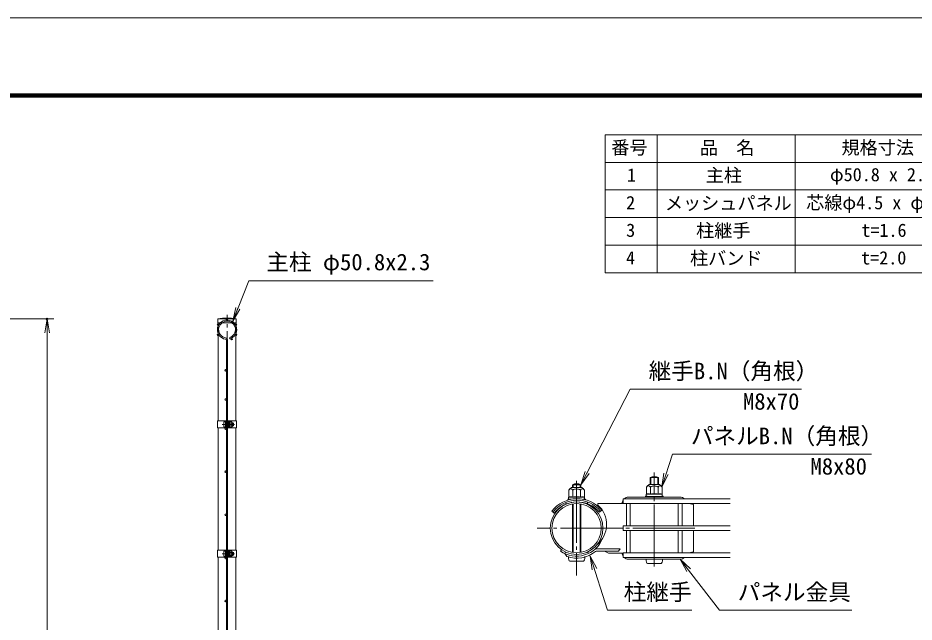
# Model space of a CAD drawing. Units: millimetres, scale not verified. Extents: x -4200 to 4200, y -2970 to 2970.
# Drawn here: x -529 to 2067, y 1218 to 2970 of the extents above; entities that cross this region are included whole.
import ezdxf
from ezdxf.enums import TextEntityAlignment as Align

# ---------------------------------------------------------------- set-up
doc = ezdxf.new("R2010")
doc.units = ezdxf.units.MM
doc.header["$LTSCALE"] = 10
doc.header["$PDMODE"] = 32
doc.header["$PDSIZE"] = 5
doc.linetypes.add('LONG_CHAIN', pattern=[21, 18, -1, 1, -1])
doc.layers.add('0-1_D-MTR-TXT', color=7, linetype='Continuous')
doc.layers.add('0-8_Defpoints', color=7, linetype='Continuous')
for name, color, linetype, lineweight in [('0-2_D-MTR-FRAM', 7, 'Continuous', 9), ('0-3_D-STR2', 7, 'Continuous', 9), ('0-4_D-STR1', 1, 'Continuous', 9), ('0-5_D-BMK', 2, 'LONG_CHAIN', 9), ('0-6_D-STR-DIM', 7, 'Continuous', 9), ('0-7_0', 7, 'Continuous', 9), ('0-9_D-STR3', 3, 'Continuous', 9), ('0-D_D-STR-TXT', 7, 'Continuous', 9), ('0-E_D-TTL', 7, 'Continuous', 9)]:
    doc.layers.add(name, color=color, linetype=linetype, lineweight=lineweight)
doc.styles.add('ＭＳ ゴシック', font='')
doc.styles.get('ＭＳ ゴシック').set_extended_font_data('MS Gothic')

# ---------------------------------------------------------------- blocks, each defined once
blk = doc.blocks.new('_Open')
at = {"layer": '0-7_0'}
blk.add_line((-10, 1.667), (0, 0), dxfattribs=at)
blk.add_lwpolyline([(-10, -1.667), (0, 0), (-10, 0)], dxfattribs=at)

msp = doc.modelspace()

# ---------------------------------------------------------------- linework, layer by layer
at = {"layer": '0-2_D-MTR-FRAM'}
for p, q in [((1172.71, 2631.28), (3822.71, 2631.28)), ((1172.71, 2631.28), (1172.71, 2231.28)), ((1322.71, 2631.28), (1322.71, 2231.28)), ((1722.71, 2631.28), (1722.71, 2231.28)), ((1172.71, 2551.28), (3822.71, 2551.28)), ((1172.71, 2471.28), (3822.71, 2471.28)), ((1172.71, 2391.28), (3822.71, 2391.28)), ((1172.71, 2311.28), (3822.71, 2311.28)), ((1172.71, 2231.28), (3822.71, 2231.28))]:
    msp.add_line(p, q, dxfattribs=at)
at = {"layer": '0-3_D-STR2'}
for p, q in [((75.05, 1109.21), (75.05, 2035.07)), ((78.65, 1109.21), (78.65, 2035.07)), ((83.82, 2042.82), (84.85, 2039.37)), ((1534.24, 1575.94), (1224.64, 1575.94)), ((1224.64, 1575.94), (1224.64, 1562.44)), ((1534.24, 1562.44), (1224.64, 1562.44)), ((1234.24, 1497.34), (1234.24, 1562.44)), ((1245.04, 1497.34), (1245.04, 1562.44)), ((1384.24, 1497.34), (1384.24, 1562.44)), ((1395.04, 1497.34), (1395.04, 1562.44)), ((1534.24, 1483.84), (1224.64, 1483.84)), ((1234.24, 1418.74), (1234.24, 1483.84)), ((1245.04, 1418.74), (1245.04, 1483.84)), ((1384.24, 1418.74), (1384.24, 1483.84)), ((1395.04, 1418.74), (1395.04, 1483.84)), ((1534.24, 1418.74), (1224.64, 1418.74)), ((1224.64, 1418.74), (1224.64, 1405.24)), ((1534.24, 1405.24), (1224.64, 1405.24))]:
    msp.add_line(p, q, dxfattribs=at)
msp.add_lwpolyline([(1534.24, 1497.34), (1224.64, 1497.34), (1224.64, 1483.84)], dxfattribs=at)
for centre in [(50.65, 2081.33), (76.85, 2096.46), (103.05, 2081.33), (50.65, 2051.08), (103.05, 2051.08), (90.17, 2039.05), (72.8, 1948.21), (72.8, 1863.71), (72.8, 1779.21), (72.8, 1654.21), (72.8, 1529.21), (72.8, 1404.21), (72.8, 1404.21), (72.8, 1279.21)]:
    msp.add_circle(centre, 2.25, dxfattribs=at)
for centre, radius, start, end in [((76.85, 2066.21), 28, 286.60421, 260.16066), ((76.85, 2066.21), 24.4, 286.60421, 260.16066), ((71.45, 2035.07), 3.6, 0, 80.16066), ((71.45, 2035.07), 7.2, 0, 80.16066)]:
    msp.add_arc(centre, radius, start, end, dxfattribs=at)
at = {"layer": '0-4_D-STR1'}
for p, q in [((103.45, 2097.21), (50.25, 2097.21)), ((50.25, 2097.21), (50.25, 2086.21)), ((103.45, 2086.21), (50.25, 2086.21)), ((51.45, 2086.21), (51.45, 1801.46)), ((102.25, 1801.46), (102.25, 2086.21)), ((103.45, 2086.21), (103.45, 2097.21)), ((51.45, 1781.46), (51.45, 1426.46)), ((102.25, 1426.46), (102.25, 1781.46)), ((51.45, 1406.46), (51.45, 836.46)), ((102.25, 836.46), (102.25, 1406.46))]:
    msp.add_line(p, q, dxfattribs=at)
for radius in [76.2, 71.4]:
    msp.add_circle((1089.64, 1490.59), radius, dxfattribs=at)
msp.add_arc((76.85, 1980.78), 119.43, 77.13052, 102.86948, dxfattribs=at)
at = {"layer": '0-5_D-BMK'}
for p, q in [((76.85, -217.79), (76.85, 2109.21)), ((62.43, 1791.46), (98.17, 1791.46)), ((1314.64, 1379.27), (1314.64, 1651.89)), ((1089.64, 1627.75), (1089.64, 1353.43)), ((1432.54, 1490.59), (975.34, 1490.59)), ((62.43, 1416.46), (98.17, 1416.46))]:
    msp.add_line(p, q, dxfattribs=at)
at = {"layer": '0-6_D-STR-DIM'}
for p, q in [((-864.65, 2097.21), (-424.65, 2097.21)), ((-444.65, -165.79), (-444.65, 2057.21))]:
    msp.add_line(p, q, dxfattribs=at)
at = {"layer": '0-8_Defpoints'}
msp.add_point((-444.65, 2097.21), dxfattribs=at)
at = {"layer": '0-9_D-STR3'}
for p, q in [((49.15, 1801.46), (75.05, 1801.46)), ((49.15, 1801.46), (49.15, 1781.46)), ((67.95, 1797.96), (67.95, 1784.96)), ((72.75, 1781.46), (72.75, 1801.46)), ((72.75, 1799.46), (72.75, 1783.46)), ((75.05, 1781.46), (75.05, 1801.46)), ((75.05, 1795.46), (78.65, 1795.46)), ((75.05, 1794.78), (78.65, 1794.78)), ((78.65, 1781.46), (78.65, 1801.46)), ((78.65, 1801.46), (104.55, 1801.46)), ((80.95, 1781.46), (80.95, 1801.46)), ((80.95, 1795.96), (81.34, 1799.12)), ((80.95, 1795.96), (80.95, 1786.96)), ((83.1, 1799.21), (81.44, 1799.21)), ((83.15, 1791.46), (83.15, 1799.18)), ((89.94, 1795.21), (83.15, 1795.21)), ((83.25, 1798.96), (83.2, 1799.13)), ((89.94, 1798.96), (83.25, 1798.96)), ((92.45, 1796.46), (92.45, 1786.46)), ((92.45, 1795.46), (95.75, 1795.46)), ((92.45, 1794.78), (96.07, 1794.78)), ((95.75, 1795.46), (95.75, 1787.46)), ((104.55, 1801.46), (104.55, 1781.46)), ((49.15, 1781.46), (75.05, 1781.46)), ((75.05, 1788.13), (78.65, 1788.13)), ((75.05, 1787.46), (78.65, 1787.46)), ((78.65, 1781.46), (104.55, 1781.46)), ((80.95, 1786.96), (81.34, 1783.79)), ((83.08, 1783.71), (81.44, 1783.71)), ((83.15, 1791.46), (83.15, 1783.73)), ((89.94, 1787.7), (83.15, 1787.7)), ((89.94, 1783.95), (83.25, 1783.95)), ((92.45, 1788.13), (96.07, 1788.13)), ((92.45, 1787.46), (95.75, 1787.46)), ((1302.64, 1617.19), (1302.64, 1637.59)), ((1302.64, 1637.59), (1326.64, 1637.59)), ((1304.67, 1617.19), (1304.67, 1637.59)), ((1324.61, 1617.19), (1324.61, 1637.59)), ((1326.64, 1617.19), (1326.64, 1637.59)), ((1077.64, 1608.49), (1077.64, 1616.59)), ((1077.64, 1616.59), (1101.64, 1616.59)), ((1079.67, 1608.49), (1079.67, 1616.59)), ((1099.61, 1608.49), (1099.61, 1616.59)), ((1101.64, 1608.49), (1101.64, 1616.59)), ((1299.64, 1617.19), (1329.64, 1617.19)), ((1067.12, 1600.98), (1067.12, 1580.89)), ((1074.64, 1608.49), (1104.64, 1608.49)), ((1078.38, 1600.98), (1078.38, 1580.59)), ((1100.9, 1600.98), (1100.9, 1580.59)), ((1112.15, 1600.98), (1112.15, 1580.89)), ((1291.41, 1589.16), (1291.41, 1584.15)), ((1314.66, 1589.29), (1291.48, 1589.29)), ((1292.14, 1589.58), (1291.63, 1589.45)), ((1301.16, 1582.69), (1291.67, 1583.85)), ((1292.12, 1609.67), (1292.12, 1589.58)), ((1303.38, 1609.67), (1303.38, 1589.29)), ((1314.66, 1589.29), (1337.83, 1589.29)), ((1325.9, 1609.67), (1325.9, 1589.29)), ((1328.16, 1582.69), (1337.65, 1583.85)), ((1337.15, 1609.67), (1337.15, 1589.58)), ((1337.91, 1589.09), (1337.91, 1584.15)), ((1058.24, 1565.23), (1058.39, 1560.11)), ((1064.14, 1574.89), (1068.07, 1574.89)), ((1064.14, 1573.39), (1064.14, 1574.89)), ((1064.14, 1573.39), (1068.07, 1573.39)), ((1066.39, 1580.46), (1066.39, 1575.46)), ((1089.64, 1580.59), (1066.46, 1580.59)), ((1067.12, 1580.89), (1066.61, 1580.75)), ((1073.25, 1574.35), (1066.65, 1575.16)), ((1068.84, 1574.79), (1071.4, 1573.96)), ((1077.64, 1420.2), (1077.64, 1560.97)), ((1079.67, 1419.89), (1079.67, 1561.29)), ((1089.64, 1580.59), (1112.81, 1580.59)), ((1099.61, 1419.89), (1099.61, 1561.29)), ((1101.64, 1420.2), (1101.64, 1560.97)), ((1108, 1574.59), (1112.62, 1575.16)), ((1110.44, 1574.79), (1109.15, 1574.38)), ((1111.21, 1574.89), (1115.14, 1574.89)), ((1112.89, 1580.39), (1112.89, 1575.46)), ((1121.23, 1566.4), (1121.39, 1561.22)), ((1224.64, 1562.59), (1151.3, 1562.59)), ((1151.3, 1557.79), (1151.3, 1562.59)), ((1239.64, 1580.59), (1389.64, 1580.59)), ((1289.48, 1583.63), (1293.8, 1583.63)), ((1289.48, 1582.13), (1289.48, 1583.63)), ((1289.48, 1582.13), (1293.8, 1582.13)), ((1293.8, 1582.13), (1299.1, 1580.59)), ((1299.1, 1580.59), (1330.18, 1580.59)), ((1301.16, 1582.69), (1328.16, 1582.69)), ((1302.49, 1582.09), (1302.49, 1582.69)), ((1302.49, 1582.69), (1326.79, 1582.69)), ((1326.79, 1582.09), (1326.79, 1582.69)), ((1330.18, 1582.09), (1336.16, 1583.63)), ((1336.16, 1582.13), (1330.18, 1580.59)), ((1336.16, 1583.63), (1340.48, 1583.63)), ((1428.64, 1559.59), (1414.39, 1562.44)), ((1428.64, 1499.59), (1428.64, 1559.59)), ((1017.67, 1540.16), (1025.05, 1534.49)), ((1155.57, 1536.85), (1162.64, 1542.89)), ((1428.64, 1421.59), (1428.64, 1481.59)), ((1045.93, 1428.17), (1043.18, 1424.24)), ((1215.64, 1430.29), (1147.71, 1430.29)), ((1215.64, 1430.29), (1210.6, 1424.29)), ((49.15, 1426.46), (75.05, 1426.46)), ((49.15, 1426.46), (49.15, 1406.46)), ((49.15, 1406.46), (75.05, 1406.46)), ((67.95, 1422.96), (67.95, 1409.96)), ((72.75, 1406.46), (72.75, 1426.46)), ((72.75, 1424.46), (72.75, 1408.46)), ((75.05, 1406.46), (75.05, 1426.46)), ((75.05, 1420.46), (78.65, 1420.46)), ((75.05, 1419.78), (78.65, 1419.78)), ((75.05, 1413.13), (78.65, 1413.13)), ((75.05, 1412.46), (78.65, 1412.46)), ((78.65, 1406.46), (78.65, 1426.46)), ((78.65, 1426.46), (104.55, 1426.46)), ((78.65, 1406.46), (104.55, 1406.46)), ((80.95, 1406.46), (80.95, 1426.46)), ((80.95, 1420.96), (81.34, 1424.12)), ((80.95, 1420.96), (80.95, 1411.96)), ((80.95, 1411.96), (81.34, 1408.79)), ((83.1, 1424.21), (81.44, 1424.21)), ((83.08, 1408.71), (81.44, 1408.71)), ((83.15, 1416.46), (83.15, 1424.18)), ((89.94, 1420.21), (83.15, 1420.21)), ((83.15, 1416.46), (83.15, 1408.73)), ((89.94, 1412.7), (83.15, 1412.7)), ((83.25, 1423.96), (83.2, 1424.13)), ((89.94, 1423.96), (83.25, 1423.96)), ((89.94, 1408.95), (83.25, 1408.95)), ((92.45, 1421.46), (92.45, 1411.46)), ((92.45, 1420.46), (95.75, 1420.46)), ((92.45, 1419.78), (96.07, 1419.78)), ((92.45, 1413.13), (96.07, 1413.13)), ((92.45, 1412.46), (95.75, 1412.46)), ((95.75, 1420.46), (95.75, 1412.46)), ((104.55, 1426.46), (104.55, 1406.46)), ((1057.44, 1421.53), (1055.41, 1417.18)), ((1061.69, 1408.2), (1055.41, 1417.18)), ((1121.84, 1421.53), (1123.87, 1417.18)), ((1210.6, 1424.29), (1147.71, 1424.29)), ((1182.38, 1418.59), (1170.15, 1424.29)), ((1224.64, 1418.59), (1182.38, 1418.59)), ((1414.39, 1418.74), (1428.64, 1421.59)), ((1070.14, 1395.19), (1109.14, 1395.19)), ((1389.64, 1400.59), (1239.64, 1400.59)), ((1295.14, 1388.59), (1334.14, 1388.59))]:
    msp.add_line(p, q, dxfattribs=at)
for points in [[(1113.59, 1573.39), (1115.14, 1573.39), (1115.14, 1574.89)], [(1293.8, 1583.63), (1299.1, 1582.09), (1330.18, 1582.09)], [(1336.16, 1582.13), (1340.48, 1582.13), (1340.48, 1583.63)]]:
    msp.add_lwpolyline(points, dxfattribs=at)
for centre, radius, start, end in [((81.44, 1799.11), 0.1, 90, 173), ((83.1, 1799.11), 0.1, 15, 90), ((78.27, 1797.08), 5.32, 339.37322, 22.7756), ((62.39, 1791.46), 21.19, 0, 10.20031), ((84.18, 1791.46), 6.87, 0, 33.09348), ((88.93, 1797.09), 2.13, 298.45309, 61.54691), ((85.67, 1792.2), 8, 32.13463, 57.68315), ((88.25, 1791.46), 8.5, 331.92751, 28.07249), ((81.44, 1783.81), 0.1, 187, 270), ((83.08, 1783.81), 0.1, 270, 337.2244), ((78.27, 1785.83), 5.32, 337.2244, 20.62678), ((62.39, 1791.46), 21.19, 349.79969, 0), ((84.18, 1791.46), 6.87, 326.90652, 0), ((88.93, 1785.83), 2.13, 298.45309, 61.54691), ((85.67, 1790.71), 8, 302.31685, 327.86537), ((1314.64, 1615.09), 25.5, 61.92751, 118.07249), ((1089.64, 1594.09), 25.5, 61.92751, 118.07249), ((1312.4, 1596.87), 24, 122.13463, 147.68315), ((1297.75, 1606.62), 6.4, 28.45309, 151.54691), ((1314.64, 1592.4), 20.62, 90, 123.09348), ((1314.64, 1592.4), 20.62, 56.90652, 90), ((1331.53, 1606.62), 6.4, 28.45309, 151.54691), ((1316.87, 1596.87), 24, 32.31685, 57.86537), ((1087.4, 1588.17), 24, 122.13463, 147.68315), ((1072.75, 1597.93), 6.4, 28.45309, 151.54691), ((1089.64, 1583.7), 20.62, 90, 123.09348), ((1089.64, 1583.7), 20.62, 56.90652, 90), ((1106.53, 1597.93), 6.4, 28.45309, 151.54691), ((1091.87, 1588.17), 24, 32.31685, 57.86537), ((1291.71, 1589.16), 0.3, 105, 180), ((1291.71, 1584.15), 0.3, 180, 263), ((1297.77, 1574.64), 15.97, 69.37322, 112.7756), ((1314.66, 1527.02), 63.57, 90, 100.20031), ((1314.66, 1527.02), 63.57, 79.79969, 90), ((1331.54, 1574.64), 15.97, 67.2244, 110.62678), ((1337.61, 1584.15), 0.3, 277, 0), ((1337.61, 1589.09), 0.3, 0, 67.2244), ((1091.27, 1482.81), 93.3, 40.09045, 142.03013), ((1091.27, 1482.81), 88.8, 40.06988, 142.03013), ((1091.27, 1482.81), 84, 40.0455, 142.03013), ((1066.69, 1580.46), 0.3, 105, 180), ((1066.69, 1575.46), 0.3, 180, 263), ((1072.75, 1565.95), 15.97, 69.37322, 112.7756), ((1068.07, 1571.89), 3, 75.11181, 90), ((1068.07, 1570.39), 3, 78.162, 90), ((1089.64, 1518.32), 63.57, 90, 100.20031), ((1089.64, 1518.32), 63.57, 79.79969, 90), ((1106.52, 1565.95), 15.97, 67.2244, 110.62678), ((1111.21, 1571.89), 3, 90, 104.88819), ((1112.59, 1575.46), 0.3, 277, 0), ((1112.59, 1580.39), 0.3, 0, 67.2244), ((1239.64, 1562.59), 18, 146.44269, 180), ((1239.64, 1562.59), 18, 90, 132.12642), ((1302.44, 1580.98), 1.71, 88.43845, 139.48837), ((1326.84, 1580.98), 1.71, 40.51348, 91.56339), ((1389.64, 1562.59), 18, 47.87358, 90), ((1100.31, 1501.16), 76.2, 309.08219, 48), ((1425.64, 1499.59), 3, 311.40962, 0), ((1425.64, 1481.59), 3, 0, 48.59038), ((1089.64, 1490.59), 81, 235, 338.49272), ((1147.71, 1419.49), 10.8, 90, 129.23939), ((81.44, 1424.11), 0.1, 90, 173), ((81.44, 1408.81), 0.1, 187, 270), ((83.08, 1408.81), 0.1, 270, 337.2244), ((83.1, 1424.11), 0.1, 15, 90), ((78.27, 1422.08), 5.32, 339.37322, 22.7756), ((78.27, 1410.83), 5.32, 337.2244, 20.62678), ((62.39, 1416.46), 21.19, 0, 10.20031), ((62.39, 1416.46), 21.19, 349.79969, 0), ((84.18, 1416.46), 6.87, 0, 33.09348), ((84.18, 1416.46), 6.87, 326.90652, 0), ((88.93, 1422.09), 2.13, 298.45309, 61.54691), ((85.67, 1417.2), 8, 32.13463, 57.68315), ((88.93, 1410.83), 2.13, 298.45309, 61.54691), ((85.67, 1415.71), 8, 302.31685, 327.86537), ((88.25, 1416.46), 8.5, 331.92751, 28.07249), ((1089.64, 1490.59), 87, 251.26406, 309.23939), ((1147.71, 1419.49), 4.8, 90, 129.23939), ((1239.64, 1418.59), 18, 180, 213.55731), ((1239.64, 1418.59), 18, 227.87358, 270), ((1389.64, 1418.59), 18, 270, 312.12642)]:
    msp.add_arc(centre, radius, start, end, dxfattribs=at)
for centre, major_axis, start_param, end_param in [((72.75, 1797.96), (4.8, 0), 1.5707963, 3.1415927), ((72.75, 1784.96), (4.8, 0), 3.1415927, 4.712389), ((72.75, 1422.96), (4.8, 0), 1.5707963, 3.1415927), ((72.75, 1409.96), (4.8, 0), 3.1415927, 4.712389), ((1070.14, 1409.59), (0, 14.4), 1.677679, 3.1415927), ((1109.14, 1409.59), (0, 14.4), 3.1415927, 4.6055063), ((1295.14, 1402.99), (0, 14.4), 1.7382444, 3.1415927), ((1334.14, 1402.99), (0, 14.4), 3.1415927, 4.5449409)]:
    msp.add_ellipse(centre, major_axis=major_axis, ratio=0.3125, start_param=start_param, end_param=end_param, dxfattribs=at)
at = {"layer": '0-D_D-STR-TXT'}
for points in [[(674.37, 2207.93), (139.69, 2207.93), (94.2, 2092.99)], [(1741.14, 1893.36), (1245.04, 1893.36), (1102.56, 1618.37)], [(1944.08, 1705.13), (1367.37, 1705.13), (1337.28, 1612.35)], [(1422.99, 1253.14), (1179.43, 1253.14), (1129.78, 1407.56)], [(1887.22, 1253.14), (1503.37, 1253.14), (1390.86, 1399.01)]]:
    msp.add_lwpolyline(points, dxfattribs=at)
at = {"layer": '0-E_D-TTL', "color": 2}
msp.add_lwpolyline([(-4199.68, 2970.23), (4200.32, 2970.23), (4200.32, -2969.77), (-4199.68, -2969.77)], close=True, dxfattribs=at)
at = {"layer": '0-E_D-TTL'}
for points in [[(-3929.68, 2750.23), (3930.32, 2750.23), (3930.32, -2749.77), (-3929.68, -2749.77)], [(-3927.18, 2747.73), (3927.82, 2747.73), (3927.82, -2747.27), (-3927.18, -2747.27)], [(-3924.68, 2745.23), (3925.32, 2745.23), (3925.32, -2744.77), (-3924.68, -2744.77)], [(-3922.18, 2742.73), (3922.82, 2742.73), (3922.82, -2742.27), (-3922.18, -2742.27)], [(-3919.68, 2740.23), (3920.32, 2740.23), (3920.32, -2739.77), (-3919.68, -2739.77)]]:
    msp.add_lwpolyline(points, close=True, dxfattribs=at)

# ---------------------------------------------------------------- block references
at = {"layer": '0-6_D-STR-DIM', "xscale": 4, "yscale": 4, "rotation": 90}
msp.add_blockref('_Open', (-444.65, 2097.21), dxfattribs=at)
at = {"layer": '0-D_D-STR-TXT', "xscale": 4, "yscale": 4}
for p, rotation in [((93.46, 2091.13), 248.409), ((1101.64, 1616.59), 242.61059), ((1336.66, 1610.45), 252.02793), ((1129.17, 1409.47), 107.82107), ((1389.64, 1400.59), 127.64359)]:
    msp.add_blockref('_Open', p, dxfattribs=dict(at, rotation=rotation))

# ---------------------------------------------------------------- texts
at = {"layer": '0-1_D-MTR-TXT', "style": 'ＭＳ ゴシック'}
for s, p in [('番号', (1189.91, 2563.54)), ('品\u3000名', (1447.05, 2562.98)), ('規格寸法', (1857.07, 2563.22)), ('1', (1235.57, 2483.78)), ('主柱', (1463.87, 2483.1)), ('φ50.8 x 2.3', (1823.59, 2485.14)), ('2', (1233.17, 2403.88)), ('メッシュパネル', (1345.39, 2402.4)), ('芯線φ4.5 x φ4.5', (1754.75, 2403.78)), ('3', (1233.17, 2323.88)), ('柱継手', (1436.05, 2322.98)), ('t=1.6', (1914.57, 2323.78)), ('4', (1233.05, 2243.88)), ('柱バンド', (1418.21, 2242.54)), ('t=2.0', (1913.99, 2243.78))]:
    msp.add_text(s, height=38.49, dxfattribs=at).set_placement(p, align=Align.BOTTOM_LEFT)
at = {"layer": '0-D_D-STR-TXT', "style": 'ＭＳ ゴシック'}
for s, p in [('主柱 φ50.8x2.3', (190.61, 2223.95)), ('継手B.N（角根）', (1298.25, 1907.85)), ('M8x70', (1571.67, 1819.82)), ('パネルB.N（角根）', (1420.58, 1719.61)), ('M8x80', (1767.27, 1631.58)), ('柱継手', (1225.95, 1267)), ('パネル金具', (1556.32, 1267))]:
    msp.add_text(s, height=48.09, dxfattribs=at).set_placement(p, align=Align.BOTTOM_LEFT)

doc.saveas('drawing.dxf')
